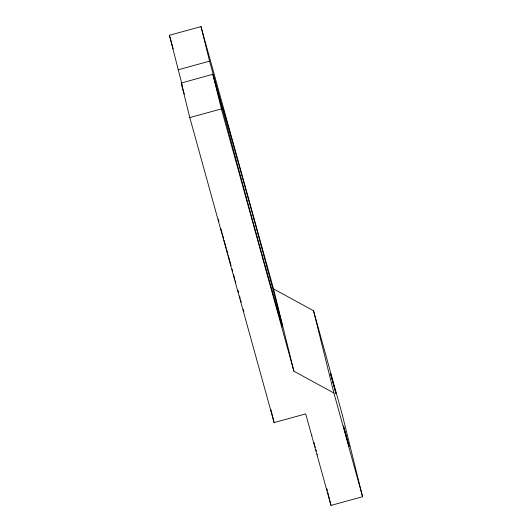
<?xml version="1.0" encoding="UTF-8"?>
<svg xmlns="http://www.w3.org/2000/svg" width="532" height="532" viewBox="0 0 532 532"><rect width="100%" height="100%" fill="white"/><g stroke="black" fill="none" stroke-linecap="round" stroke-linejoin="round"><path stroke-width="0.8" d="M182.163 84.98L169.422 35.272L201.01 26.6L273.521 288.896L293.89 371.203L333.91 393.028L362.578 496.728L330.99 505.4L305.694 413.903L274.106 422.574L189.791 117.572L181.239 83.005L212.827 74.334L226.825 125.1A114.659 0.778 74.7 0 0 276.181 305.288A114.659 0.778 74.7 0 0 264.524 258.193A114.659 0.778 74.7 0 0 223.014 109.685L209.568 61.167L201.01 26.6M177.974 69.838L209.568 61.167M189.791 117.572L221.379 108.907L212.827 74.334M273.521 288.896L313.541 310.728L342.209 414.428L362.578 496.728M312.025 435.109L311.978 435.076M317.238 454.281L317.391 454.774M315.908 449.573L316.334 451.096M314.957 446.135L315.283 447.312M221.379 108.907L293.89 371.203M169.422 35.272L173.186 48.878M181.239 83.005L184.318 94.164M313.973 442.531L314.459 444.326M313.541 310.728L333.91 393.028M326.794 488.456L327.393 490.876M327.792 492.492L330.99 505.4M270.908 409.66L274.106 422.574M243.849 311.353A114.659 0.778 74.7 0 1 243.277 309.325M241.262 302.156A114.659 0.778 74.7 0 1 240.624 299.888M240.191 298.346A114.659 0.778 74.7 0 1 239.533 295.992M238.536 292.42A114.659 0.778 74.7 0 1 237.944 290.306M235.909 283.011A114.659 0.778 74.7 0 1 235.277 280.756M234.858 279.24A114.659 0.778 74.7 0 1 233.575 274.618M232.703 271.48A114.659 0.778 74.7 0 1 232.038 269.099M231.068 265.588A114.659 0.778 74.7 0 1 228.295 255.553M227.889 254.097A114.659 0.778 74.7 0 1 226.679 249.708M226.273 248.231A114.659 0.778 74.7 0 1 224.025 240.078M223.613 238.589A114.659 0.778 74.7 0 1 222.383 234.107M222.177 233.362A114.659 0.778 74.7 0 1 220.94 228.866M218.891 221.385A114.659 0.778 74.7 0 1 218.28 219.151M330.472 373.424L336.005 393.6L330.472 373.424M343.512 426.099L349.039 446.275L343.512 426.099"/></g></svg>
